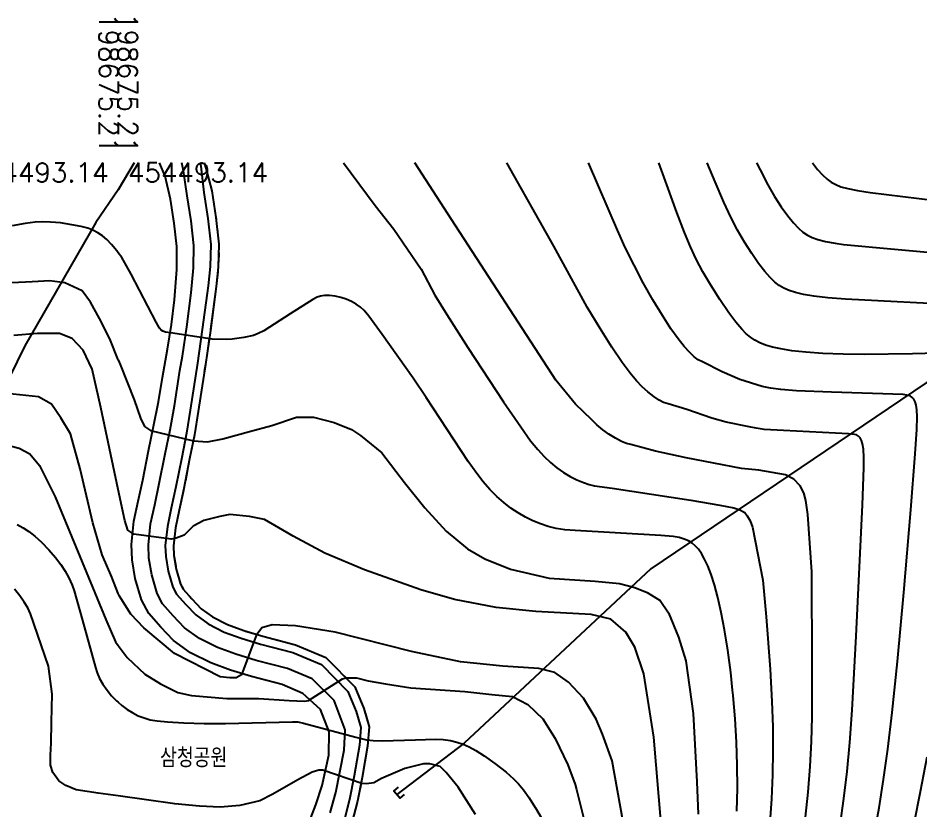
# Model space of a CAD drawing. Header units: feet. Extents: x 197796 to 199821, y 552499 to 555392.
# Drawn here: x 198664.8 to 198758.7, y 554425.8 to 554508.2 of the extents above; entities that cross this region are included whole.
import ezdxf
from ezdxf.enums import TextEntityAlignment as Align

# ---------------------------------------------------------------- set-up
doc = ezdxf.new("R2010")
doc.units = ezdxf.units.FT
doc.header["$MEASUREMENT"] = 0
doc.linetypes.add('ANYANG1', pattern=[11.5, 6, -1, 1, -1.5, 1, -1])
for name, color, linetype in [('AAC006', 7, 'ANYANG1'), ('AD002', 7, 'CONTINUOUS'), ('AD0022', 1, 'CONTINUOUS'), ('AE340', 7, 'CONTINUOUS'), ('AZ080', 1, 'CONTINUOUS'), ('BA003', 5, 'CONTINUOUS'), ('CAA001', 7, 'CONTINUOUS'), ('CAA002', 30, 'CONTINUOUS'), ('ZC003', 7, 'CONTINUOUS'), ('ZC601', 7, 'CONTINUOUS')]:
    doc.layers.add(name, color=color, linetype=linetype)
doc.styles.add('GHS', font='ROMANS', dxfattribs={"bigfont": 'NGSW.shx'})
doc.styles.add('NGSW', font='ROMANS.shx', dxfattribs={"bigfont": 'NGSW.shx'})

msp = doc.modelspace()

# ---------------------------------------------------------------- linework, layer by layer
at = {"layer": 'AAC006', "color": 255, "flags": 128}
msp.add_lwpolyline([(198684.13, 554493.14), (198684.317, 554492.598), (198684.93, 554490.23), (198685.35, 554487.45), (198685.67, 554484.68), (198685.61, 554482.31), (198685.39, 554480.27), (198684.78, 554475.7), (198684.27, 554472.18), (198683.52, 554467.29), (198683.14, 554464.87), (198682.63, 554462.35), (198682.03, 554459.29), (198681.55, 554457.04), (198681.15, 554455.2), (198680.95, 554453.33), (198681, 554452.31), (198681.24, 554450.88), (198681.67, 554449.35), (198681.97, 554448.8), (198682.85, 554447.8), (198683.83, 554446.77), (198685, 554445.93), (198686.57, 554445.14), (198688.26, 554444.51), (198690.24, 554443.92), (198693.63, 554443.03), (198696.8, 554441.71), (198699.81, 554438.65), (198700.74, 554436.39), (198701.29, 554434.5), (198701.11, 554432.49), (198700.57, 554429.22), (198700.08, 554426.76), (198699.5, 554424.51), (198698.83, 554422.54), (198697.78, 554419.86), (198695.51, 554414.58), (198694.22, 554411.03), (198693.61, 554409.48)], dxfattribs=at)
at = {"layer": 'AD002', "color": 255, "flags": 128}
msp.add_lwpolyline([(198697.22, 554425.57), (198697.82, 554427.67), (198698.68, 554432.08), (198698.79, 554434.2), (198697.65, 554437.24), (198695.37, 554439.49), (198692.79, 554440.56), (198689.53, 554441.41), (198687.43, 554442.04), (198685.53, 554442.75), (198683.64, 554443.69), (198682.11, 554444.8), (198680.93, 554446.04), (198679.82, 554447.3), (198679.24, 554448.36), (198678.69, 554450.3), (198678.4, 554452.03), (198678.34, 554453.41), (198678.57, 554455.61), (198679, 554457.58), (198679.47, 554459.81), (198680.08, 554462.87), (198680.59, 554465.38), (198681.04, 554467.86), (198681.62, 554471.56), (198681.87, 554473.04), (198682.33, 554476.09), (198682.8, 554479.64), (198683.02, 554482.21), (198683.06, 554484.55), (198682.77, 554487.11), (198682.37, 554489.72), (198681.974, 554492.319), (198681.81, 554493.14)], dxfattribs=at)
at = {"layer": 'AD0022', "color": 255, "flags": 128}
msp.add_lwpolyline([(198694.72, 554423.67), (198695.76, 554426.38), (198696.39, 554428.39), (198697.1, 554431.56), (198697.14, 554433.98), (198696.22, 554436.31), (198694.41, 554437.98), (198692.23, 554438.89), (198689.06, 554439.72), (198686.87, 554440.38), (198684.83, 554441.14), (198682.73, 554442.18), (198680.95, 554443.48), (198679.63, 554444.85), (198678.37, 554446.29), (198677.61, 554447.7), (198676.98, 554449.92), (198676.65, 554451.85), (198676.58, 554453.46), (198676.84, 554455.89), (198677.28, 554457.95), (198677.75, 554460.16), (198678.35, 554463.21), (198678.87, 554465.74), (198679.39, 554468.3), (198679.81, 554470.82), (198680.31, 554473.77), (198680.73, 554476.35), (198681.05, 554478.9), (198681.29, 554482.05), (198681.31, 554484.45), (198681.03, 554486.87), (198680.64, 554489.38), (198680.07, 554491.74), (198679.48, 554493.14)], dxfattribs=at)
at = {"layer": 'AD0022', "color": 255}
msp.add_lwpolyline([(198683.71, 554493.14), (198683.784, 554492.787), (198684.09, 554490.06), (198684.51, 554487.34), (198684.82, 554484.65), (198684.76, 554482.37), (198684.55, 554480.37), (198683.94, 554475.83), (198683.43, 554472.3), (198682.68, 554467.42), (198682.3, 554465.02), (198681.8, 554462.52), (198681.19, 554459.46), (198680.72, 554457.22), (198680.31, 554455.34), (198680.1, 554453.36), (198680.15, 554452.22), (198680.41, 554450.69), (198680.88, 554449.03), (198681.27, 554448.31), (198682.22, 554447.22), (198683.27, 554446.13), (198684.56, 554445.2), (198686.23, 554444.36), (198687.99, 554443.71), (198690.01, 554443.1), (198693.35, 554442.23), (198696.32, 554440.99), (198699.09, 554438.18), (198699.94, 554436.11), (198700.43, 554434.42), (198700.27, 554432.6), (198699.74, 554429.39), (198699.25, 554426.95), (198698.68, 554424.76)], dxfattribs=at)
at = {"layer": 'AE340', "color": 255, "flags": 128}
msp.add_lwpolyline([(198704.3, 554428.23), (198703.85, 554427.85), (198704.5, 554427.08), (198704.95, 554427.47)], dxfattribs=at)
at = {"layer": 'AZ080', "color": 255, "flags": 128}
for points in [[(198683.71, 554493.14), (198683.784, 554492.787), (198684.09, 554490.06), (198684.51, 554487.34), (198684.82, 554484.65), (198684.76, 554482.37), (198684.55, 554480.37), (198683.94, 554475.83), (198683.43, 554472.3), (198682.68, 554467.42), (198682.3, 554465.02), (198681.8, 554462.52), (198681.19, 554459.46), (198680.72, 554457.22), (198680.31, 554455.34), (198680.1, 554453.36), (198680.15, 554452.22), (198680.41, 554450.69), (198680.88, 554449.03), (198681.27, 554448.31), (198682.22, 554447.22), (198683.27, 554446.13), (198684.56, 554445.2), (198686.23, 554444.36), (198687.99, 554443.71), (198690.01, 554443.1), (198693.35, 554442.23), (198696.32, 554440.99), (198699.09, 554438.18), (198699.94, 554436.11), (198700.43, 554434.42), (198700.27, 554432.6), (198699.74, 554429.39), (198699.25, 554426.95), (198698.68, 554424.76)], [(198684.13, 554493.14), (198684.317, 554492.598), (198684.93, 554490.23), (198685.35, 554487.45), (198685.67, 554484.68), (198685.61, 554482.31), (198685.39, 554480.27), (198684.78, 554475.7), (198684.27, 554472.18), (198683.52, 554467.29), (198683.14, 554464.87), (198682.63, 554462.35), (198682.03, 554459.29), (198681.55, 554457.04), (198681.15, 554455.2), (198680.95, 554453.33), (198681, 554452.31), (198681.24, 554450.88), (198681.67, 554449.35), (198681.97, 554448.8), (198682.85, 554447.8), (198683.83, 554446.77), (198685, 554445.93), (198686.57, 554445.14), (198688.26, 554444.51), (198690.24, 554443.92), (198693.63, 554443.03), (198696.8, 554441.71), (198699.81, 554438.65), (198700.74, 554436.39), (198701.29, 554434.5), (198701.11, 554432.49), (198700.57, 554429.22), (198700.08, 554426.76), (198699.5, 554424.51)]]:
    msp.add_lwpolyline(points, dxfattribs=at)
at = {"layer": 'BA003', "color": 255, "flags": 128}
for points in [[(198676.87, 554493.14), (198675.21, 554490.33)], [(198793.4, 554493.12), (198789.94, 554491.23), (198761.75, 554472), (198730.58, 554450.94), (198711.18, 554432.79), (198704.17, 554427.46)], [(198675.21, 554490.33), (198672.88, 554486.95), (198665.48, 554474.12), (198657.51, 554457.91), (198652.65, 554444.71), (198650.69, 554439.44), (198648.42, 554435.12), (198644.18, 554431.51), (198637.56, 554428.35)]]:
    msp.add_lwpolyline(points, dxfattribs=at)
at = {"layer": 'CAA001', "color": 255, "flags": 128}
for points, elevation in [([(198761.72, 554473.38), (198757.78, 554473.3), (198752.74, 554473.21), (198750.57, 554473.24), (198748.47, 554473.33), (198746.68, 554473.46), (198745.24, 554473.61), (198744.09, 554473.79), (198743.21, 554473.98), (198742.5, 554474.18), (198741.91, 554474.42), (198741.39, 554474.69), (198740.92, 554475), (198740.49, 554475.36), (198740.02, 554475.84), (198739.42, 554476.56), (198738.68, 554477.56), (198737.75, 554478.92), (198736.8, 554480.42), (198735.99, 554481.81), (198735.3, 554483.12), (198734.7, 554484.4), (198734.07, 554485.89), (198733.27, 554487.98), (198732.24, 554490.86), (198731.4, 554493.13)], 90), ([(198675.21, 554483.79), (198675.07, 554483.99), (198674.52, 554484.66), (198674.02, 554485.18), (198673.56, 554485.57), (198673.09, 554485.88), (198672.58, 554486.13), (198672.04, 554486.34), (198671.35, 554486.52), (198670.39, 554486.71), (198669.2, 554486.89), (198668.16, 554486.99), (198667.35, 554487.01), (198666.56, 554486.97), (198665.54, 554486.84), (198664.19, 554486.6)], 85), ([(198739.53, 554425.72), (198739.58, 554428.13), (198739.56, 554430.52), (198739.48, 554432.92), (198739.34, 554435.34), (198739.14, 554437.76), (198739.07, 554438.33), (198738.88, 554440.15), (198738.57, 554442.46), (198738.23, 554444.57), (198737.89, 554446.39), (198737.54, 554447.94), (198737.19, 554449.25), (198736.85, 554450.34), (198736.51, 554451.23), (198736.17, 554451.95), (198735.84, 554452.52), (198735.52, 554452.98), (198735.19, 554453.33), (198734.86, 554453.61), (198734.48, 554453.83), (198734.04, 554454.02), (198733.52, 554454.17), (198732.9, 554454.28), (198731.62, 554454.39), (198722.7, 554454.91), (198721.65, 554455), (198720.74, 554455.14), (198719.9, 554455.34), (198719.1, 554455.6), (198718.32, 554455.92), (198717.54, 554456.3), (198716.78, 554456.74), (198716.03, 554457.25), (198715.29, 554457.82), (198714.57, 554458.46), (198713.84, 554459.19), (198713.13, 554459.99), (198712.47, 554460.83), (198711.59, 554462.1), (198707.23, 554468.75), (198705.88, 554470.74), (198702.66, 554475.29), (198701.27, 554477.19), (198700.78, 554477.78), (198700.4, 554478.12), (198699.94, 554478.45), (198699.44, 554478.74), (198698.91, 554478.97), (198698.36, 554479.15), (198697.77, 554479.27), (198697.17, 554479.34), (198696.66, 554479.34), (198696.24, 554479.29), (198695.88, 554479.19), (198695.42, 554478.94), (198693.07, 554477.43), (198690.35, 554475.68), (198689.75, 554475.39), (198689.28, 554475.18), (198688.27, 554474.98), (198687.05, 554474.8), (198686.42, 554474.77), (198684.96, 554474.81), (198680.64, 554475.47), (198680.13, 554475.55), (198679.85, 554475.63), (198679.68, 554475.74), (198679.5, 554475.97), (198679.15, 554476.56), (198676.54, 554481.56), (198675.9, 554482.76), (198675.58, 554483.29), (198675.21, 554483.79)], 85), ([(198664.7, 554455.53), (198665.33, 554455.2), (198665.9, 554454.82), (198666.52, 554454.33), (198667.21, 554453.7), (198667.98, 554452.91), (198668.68, 554452.12), (198669.24, 554451.39), (198669.7, 554450.69), (198670.08, 554449.99), (198670.41, 554449.24), (198670.63, 554448.64), (198671.49, 554445.55), (198672.83, 554440.66), (198673.02, 554440.11), (198673.27, 554439.53), (198673.62, 554438.93), (198674.04, 554438.32), (198674.51, 554437.74), (198675.02, 554437.21), (198675.2, 554437.05)], 80), ([(198675.2, 554437.05), (198675.57, 554436.73), (198676.14, 554436.3), (198676.71, 554435.94), (198677.29, 554435.65), (198677.9, 554435.42), (198678.54, 554435.24), (198679.26, 554435.11), (198680.32, 554435.01), (198682.04, 554434.91), (198684.14, 554434.86), (198686.37, 554434.86), (198693.32, 554435.03), (198693.89, 554435.01), (198694.47, 554434.89), (198699.9, 554433.41), (198701, 554433.15), (198701.69, 554433.07), (198702.65, 554433.05), (198706.1, 554433.16), (198708.2, 554433.23), (198709, 554433.18), (198709.74, 554433.07), (198710.42, 554432.91), (198711.06, 554432.7), (198711.7, 554432.42), (198712.39, 554432.05), (198713.23, 554431.5), (198714.36, 554430.68), (198715.52, 554429.77), (198716.29, 554429.11), (198716.8, 554428.59), (198717.33, 554427.94), (198717.92, 554427.13), (198718.56, 554426.13), (198718.6, 554426.07), (198719.16, 554425.09)], 80), ([(198757.94, 554424.46), (198758.62, 554427.78), (198759.29, 554431.39)], 90)]:
    msp.add_lwpolyline(points, dxfattribs=dict(at, elevation=elevation))
at = {"layer": 'CAA002', "color": 255, "flags": 128}
for points, elevation in [([(198698.63, 554493.14), (198701.92, 554488.71), (198703.87, 554486.23), (198706.68, 554482.09), (198708.12, 554479.37), (198709.35, 554477.37), (198711.55, 554473.94), (198715.26, 554468.31), (198717.05, 554465.68), (198718.08, 554464.25), (198718.82, 554463.33), (198719.48, 554462.61), (198720.13, 554461.99), (198720.8, 554461.44), (198721.48, 554460.96), (198722.18, 554460.54), (198722.89, 554460.18), (198723.58, 554459.89), (198724.17, 554459.7), (198724.73, 554459.57), (198726.55, 554459.32), (198734.74, 554458.07), (198737.75, 554457.56), (198739.19, 554457.27), (198739.83, 554457.07), (198740.34, 554456.8), (198740.58, 554456.45), (198740.89, 554455.92), (198741.16, 554455.26), (198742.23, 554449.75), (198742.55, 554445.95), (198742.97, 554440.5), (198743.17, 554437.13), (198743.26, 554434.49), (198743.27, 554432.01), (198743.22, 554429.52), (198743.12, 554427.03), (198742.95, 554424.57)], 86), ([(198746.67, 554425.1), (198746.93, 554427.71), (198747.13, 554430.36), (198747.26, 554432.98), (198747.33, 554435.54), (198747.35, 554440.84), (198747.3, 554450.6), (198746.89, 554456.58), (198746.69, 554458.04), (198746.49, 554458.84), (198746.09, 554459.57), (198745.43, 554460.24), (198744.56, 554460.7), (198741.79, 554461.19), (198740.01, 554461.35), (198734.24, 554462.48), (198731.07, 554463.17), (198728.51, 554463.86), (198728.04, 554463.97), (198727.53, 554464.18), (198726.9, 554464.51), (198726.22, 554464.92), (198725.57, 554465.38), (198724.96, 554465.9), (198724.41, 554466.44), (198722.74, 554468.05), (198720.71, 554470.53), (198709.86, 554487.24), (198706.05, 554493.14)], 87), ([(198750.26, 554424.28), (198750.65, 554427.04), (198750.98, 554429.87), (198751.27, 554432.88), (198751.51, 554436.22), (198751.91, 554443.92), (198752.57, 554457.57), (198752.71, 554461.44), (198752.72, 554462.5), (198752.67, 554463.37), (198752.59, 554463.92), (198752.48, 554464.28), (198752.34, 554464.54), (198752.17, 554464.72), (198751.95, 554464.85), (198751.74, 554464.91), (198751.14, 554464.97), (198744.37, 554465.31), (198742.37, 554465.43), (198741.53, 554465.54), (198740.8, 554465.69), (198738.39, 554466.19), (198736.9, 554466.59), (198734.31, 554467.49), (198732.37, 554468.1), (198731.9, 554468.24), (198731.45, 554468.47), (198730.88, 554468.84), (198730.25, 554469.32), (198729.66, 554469.85), (198729.07, 554470.46), (198728.41, 554471.26), (198727.59, 554472.4), (198726.53, 554473.97), (198725.29, 554475.93), (198723.97, 554478.14), (198720.48, 554484.49), (198715.59, 554493.13)], 88), ([(198753.8, 554423.27), (198754.31, 554426.09), (198754.77, 554429.02), (198755.21, 554432.18), (198755.66, 554436), (198756.2, 554441.28), (198756.86, 554448.47), (198757.61, 554457.06), (198758.07, 554462.87), (198758.23, 554465.42), (198758.26, 554466.72), (198758.22, 554467.47), (198758.15, 554467.96), (198758.04, 554468.31), (198757.91, 554468.57), (198757.74, 554468.76), (198757.52, 554468.9), (198757.2, 554469), (198756.82, 554469.05), (198749.34, 554469.31), (198745.7, 554469.45), (198744.08, 554469.57), (198743.03, 554469.71), (198742.16, 554469.89), (198739.84, 554470.6), (198737.98, 554471.41), (198735.94, 554472.45), (198735.49, 554472.67), (198735.09, 554472.98), (198734.6, 554473.44), (198734.03, 554474.05), (198733.4, 554474.84), (198732.65, 554475.89), (198731.77, 554477.26), (198730.78, 554478.9), (198729.79, 554480.67), (198728.83, 554482.5), (198727.92, 554484.35), (198727.11, 554486.15), (198724.11, 554493.13)], 89), ([(198762.92, 554478.33), (198750.81, 554478.98), (198748.98, 554479.11), (198747.52, 554479.27), (198746.44, 554479.45), (198745.6, 554479.65), (198744.94, 554479.86), (198744.41, 554480.1), (198743.93, 554480.38), (198743.47, 554480.74), (198742.98, 554481.21), (198742.42, 554481.85), (198741.78, 554482.68), (198741.06, 554483.7), (198740.3, 554484.89), (198739.57, 554486.15), (198738.88, 554487.48), (198738.15, 554489.04), (198737.26, 554491.16), (198736.42, 554493.13)], 91), ([(198741.55, 554493.13), (198741.94, 554492.4), (198742.74, 554490.84), (198743.44, 554489.65), (198744.14, 554488.56), (198744.8, 554487.64), (198745.39, 554486.91), (198745.91, 554486.35), (198746.39, 554485.94), (198746.85, 554485.63), (198747.34, 554485.38), (198747.95, 554485.16), (198748.73, 554484.96), (198749.72, 554484.78), (198750.6, 554484.66), (198755.9, 554484.17), (198764.26, 554483.42)], 92), ([(198675.21, 554472.65), (198674.33, 554474.84), (198673.27, 554476.96), (198672.32, 554478.65), (198671.47, 554479.82), (198669.67, 554480.66), (198668.08, 554480.88), (198666.27, 554480.77), (198664.16, 554480.66)], 84), ([(198675.2, 554459.19), (198673.41, 554467.69), (198672.49, 554471.7), (198671.56, 554473.66), (198670.43, 554474.89), (198669.09, 554475.41), (198666.82, 554475.41), (198664.35, 554475.2)], 83), ([(198675.21, 554472.65), (198675.39, 554472.19), (198676.87, 554468.49), (198677.51, 554466.58), (198677.93, 554465.73), (198678.57, 554465.31), (198683.02, 554464.25), (198684.5, 554464.14), (198686.09, 554464.46), (198688.85, 554465.2), (198691.18, 554465.84), (198693.72, 554466.69), (198695.52, 554466.69), (198697.64, 554466.16), (198699.44, 554465.42), (198700.4, 554464.78), (198702.62, 554462.98), (198704.95, 554459.91), (198707.07, 554457.26), (198709.3, 554454.83), (198711.53, 554453.02), (198713.33, 554451.97), (198715.98, 554450.91), (198720, 554449.95), (198724.77, 554449.64), (198727.31, 554449.42), (198728.9, 554449), (198730.18, 554448.47), (198731.55, 554447.62), (198732.4, 554446.35), (198733.46, 554443.81), (198734.2, 554441.38), (198734.98, 554435.88), (198735.35, 554428.77), (198735.48, 554425.43)], 84), ([(198675.2, 554448.38), (198674.54, 554450.07), (198673.55, 554452.39), (198672.56, 554455.7), (198671.23, 554461.33), (198670.24, 554464.97), (198669.24, 554466.63), (198668.25, 554468.06), (198666.92, 554468.83), (198663.61, 554469.17)], 82), ([(198662.86, 554463.99), (198664.89, 554463.49), (198666, 554462.88), (198667.02, 554461.66), (198668.64, 554458.42), (198671.88, 554450.62), (198673.91, 554445.66), (198674.92, 554443.33), (198675.2, 554442.96)], 81), ([(198731.66, 554424.39), (198730.88, 554433.42), (198729.83, 554440.02), (198728.9, 554442.8), (198727.97, 554444.34), (198726.43, 554445.68), (198724.37, 554446.19), (198718.61, 554446.5), (198714.49, 554446.91), (198710.16, 554447.73), (198706.66, 554448.76), (198700.8, 554450.82), (198696.68, 554452.57), (198693.38, 554454.32), (198690.4, 554456.07), (198688.85, 554456.38), (198686.8, 554456.58), (198685.77, 554456.38), (198684.12, 554455.96), (198682.99, 554455.35), (198682.06, 554454.42), (198681.24, 554454.11), (198680.72, 554454.01), (198676.81, 554454.52), (198676.19, 554454.94), (198675.88, 554455.96), (198675.2, 554459.19)], 83), ([(198675.2, 554427.31), (198673.13, 554427.59), (198670.83, 554427.96), (198669.77, 554428.39), (198669.03, 554428.89), (198668.41, 554429.76), (198668.16, 554430.5), (198668.16, 554431.56), (198668.22, 554432.8), (198668.28, 554434.97), (198668.34, 554437.89), (198667.96, 554440.82), (198666.09, 554446.24), (198665.79, 554446.88), (198665.44, 554447.48), (198664.98, 554448.12), (198664.41, 554448.8)], 79), ([(198727.96, 554423.08), (198726.56, 554430.98), (198725.56, 554433.74), (198724.9, 554435.29), (198723.58, 554437.49), (198722.03, 554439.15), (198720.59, 554440.14), (198718.94, 554440.58), (198715.18, 554440.8), (198710.77, 554441.25), (198705.69, 554442.35), (198697.74, 554444.34), (198693.65, 554445), (198691.22, 554445.11), (198690.12, 554444.78), (198689.56, 554444), (198688.02, 554439.92), (198687.46, 554439.59), (198686.8, 554439.59), (198685.81, 554439.7), (198681.06, 554442.13), (198677.86, 554444.78), (198676.53, 554446.21), (198675.32, 554448.09), (198675.2, 554448.38)], 82), ([(198675.2, 554442.96), (198676.14, 554441.71), (198677.96, 554439.98), (198679.59, 554438.97), (198681.41, 554438.06), (198682.83, 554437.76), (198686.48, 554437.45), (198689.83, 554437.45), (198692.97, 554437.25), (198694.58, 554437.18), (198694.97, 554437.23), (198698.51, 554439.49), (198698.95, 554439.58), (198699.96, 554439.58), (198701.18, 554439.27), (198703, 554438.97), (198705.64, 554438.57), (198711.22, 554438.16), (198714.05, 554437.86), (198716.18, 554437.65), (198717.8, 554436.84), (198719.33, 554435.32), (198720.64, 554433.3), (198721.96, 554430.56), (198722.69, 554428.52), (198722.83, 554427.97), (198724.6, 554420.91)], 81), ([(198712.34, 554425.38), (198710.55, 554428.24), (198709.29, 554429.74), (198708.67, 554430.36), (198707.61, 554430.67), (198706.93, 554430.67), (198705, 554430.17), (198702.58, 554429.12), (198701.77, 554428.68), (198701.03, 554428.56), (198700.53, 554428.62), (198696.49, 554429.99), (198696.06, 554429.99), (198695.38, 554429.8), (198693.89, 554428.99), (198691.28, 554427.5), (198689.91, 554426.82), (198687.86, 554426.32), (198685.81, 554426.14), (198683.64, 554426.26), (198681.09, 554426.51), (198675.2, 554427.31)], 79)]:
    msp.add_lwpolyline(points, dxfattribs=dict(at, elevation=elevation))
at = {"layer": 'CAA002', "color": 255, "elevation": 93}
msp.add_lwpolyline([(198747.39, 554493.13), (198747.9, 554492.46), (198748.42, 554491.88), (198748.89, 554491.45), (198749.33, 554491.13), (198749.79, 554490.88), (198750.34, 554490.66), (198751.05, 554490.46), (198752.06, 554490.25), (198753.36, 554490.06), (198768.66, 554488.19)], dxfattribs=at)

# ---------------------------------------------------------------- texts
at = {"layer": 'ZC003', "style": 'GHS'}
msp.add_text('삼청공원', height=2, dxfattribs=at).set_placement((198679.55, 554430.28))
at = {"layer": 'ZC601', "style": 'NGSW'}
for p in [(198673.21, 554494.14), (198675.21, 554494.14)]:
    msp.add_text('198675.21', height=2, rotation=270, dxfattribs=at).set_placement(p, align=Align.RIGHT)
msp.add_text('454493.14', height=2, dxfattribs=at).set_placement((198674.21, 554491.14), align=Align.RIGHT)
msp.add_text('454493.14', height=2, dxfattribs=at).set_placement((198676.21, 554491.14))

doc.saveas('drawing.dxf')
